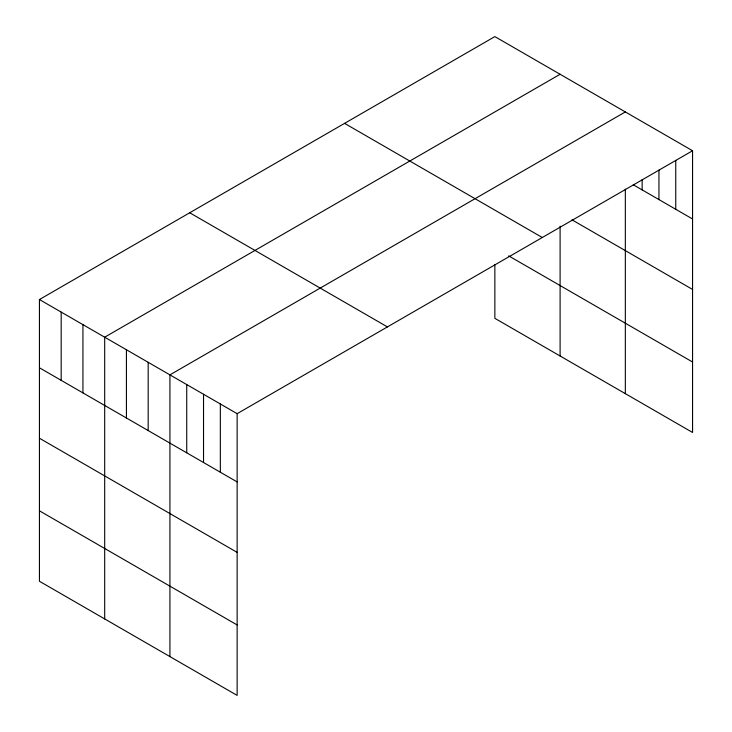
<?xml version="1.0" encoding="UTF-8"?>
<svg xmlns="http://www.w3.org/2000/svg" width="732" height="732" viewBox="0 0 732 732"><rect width="100%" height="100%" fill="white"/><g stroke="black" fill="none" stroke-linecap="round" stroke-linejoin="round"><path stroke-width="1.1" d="M692.563 150.746L237.141 413.672L237.141 695.4L39.437 581.254L39.437 299.534L494.859 36.6L692.563 150.746L692.563 432.466L494.859 318.329L494.859 264.655M625.338 189.13L625.338 393.66M560.099 74.271L104.685 337.196L104.685 618.924M625.338 111.932L169.925 374.866L169.925 656.595M633.253 184.748L692.563 218.996M571.957 219.81L692.563 289.442M344.571 123.369L542.275 237.507M508.694 255.871L692.563 362.02M189.725 212.765L387.429 326.911M39.437 299.534L237.141 413.672M39.437 367.784L237.141 481.921M39.437 438.23L237.141 552.376M39.437 510.808L237.141 624.954M675.755 160.381L675.755 209.288M658.946 170.016L658.946 199.589M642.147 179.651L642.147 189.89M560.099 226.161L560.099 355.99M220.341 403.973L220.341 472.222M203.533 394.274L203.533 462.523M186.733 384.565L186.733 452.815M148.175 362.313L148.175 430.562M126.426 349.759L126.426 418.009M82.936 324.642L82.936 392.892M61.186 312.088L61.186 380.338"/></g></svg>
